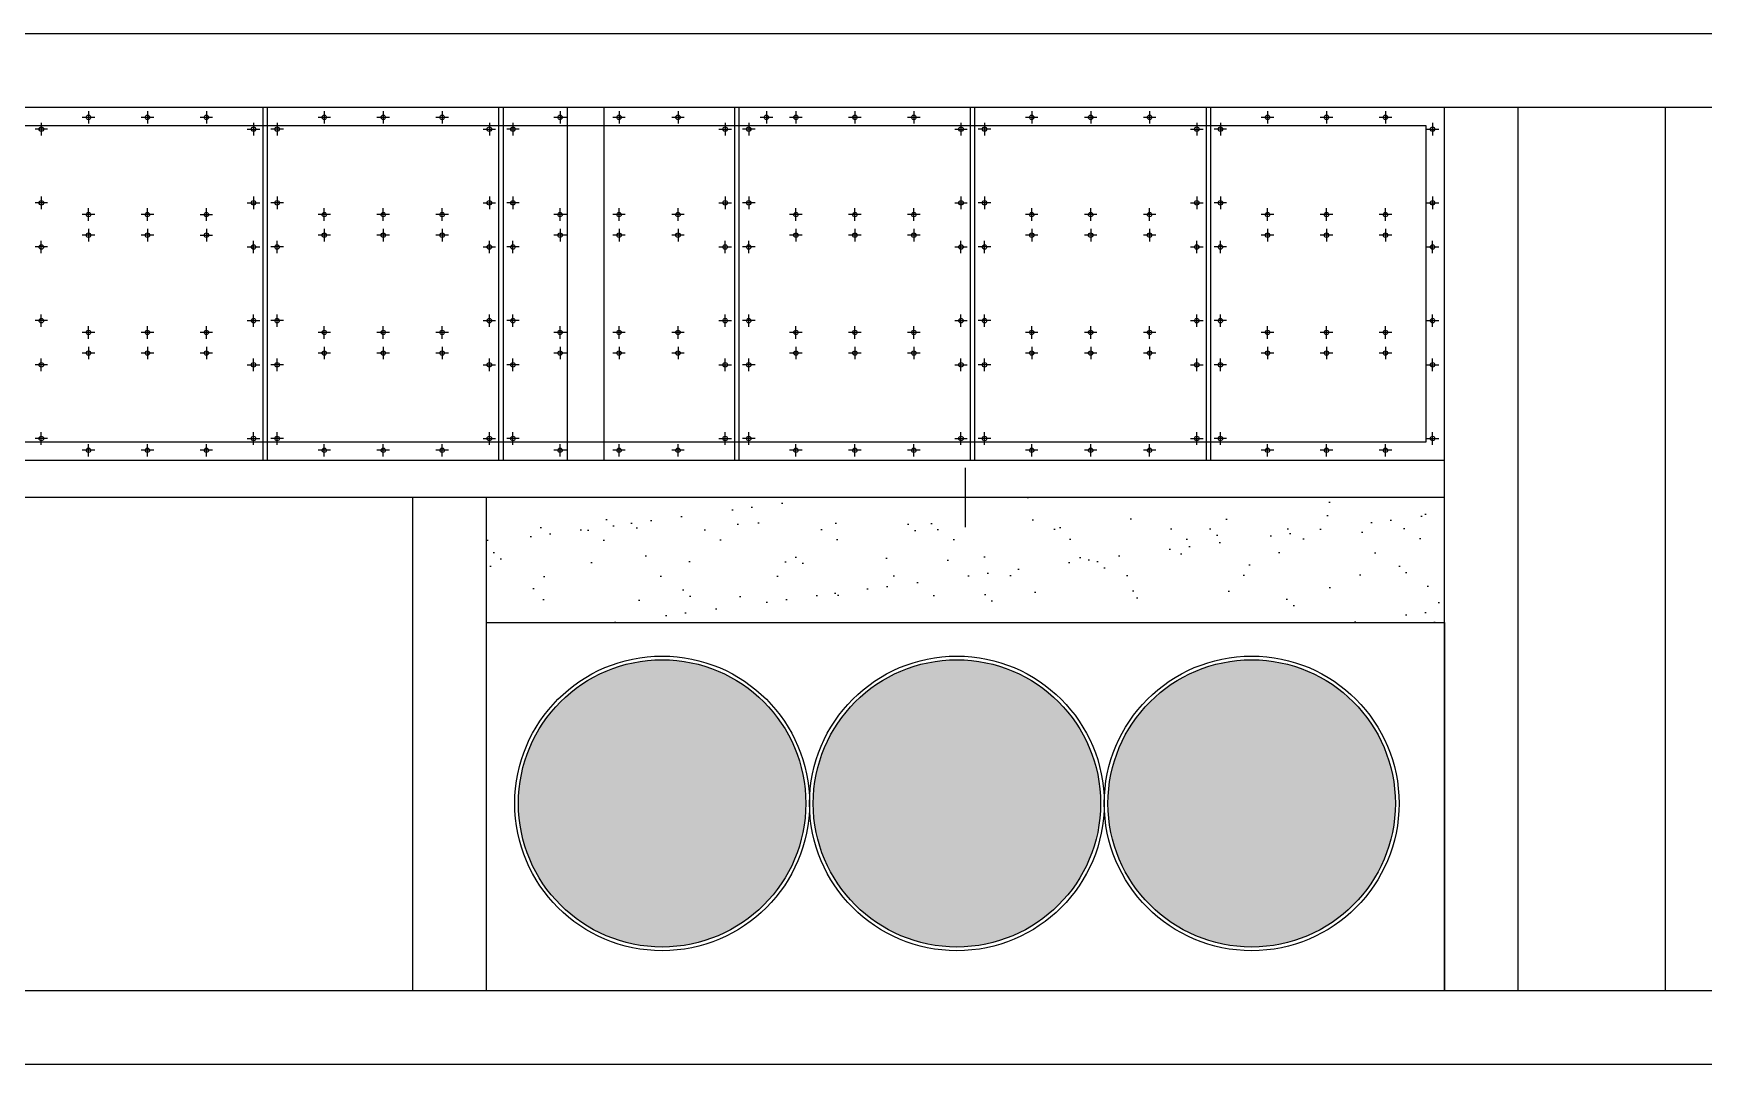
# Model space of a CAD drawing. Header units: millimetres. Extents: x 108070 to 108876, y 12470 to 12955.
# Drawn here: x 108667.46 to 108673.13, y 12572.46 to 12575.96 of the extents above; entities that cross this region are included whole.
import ezdxf

# ---------------------------------------------------------------- set-up
doc = ezdxf.new("R2010")
doc.units = ezdxf.units.MM
doc.header["$LTSCALE"] = 10
doc.layers.add('@-交通信号', color=7, linetype='CONTINUOUS')

# ---------------------------------------------------------------- blocks, each defined once
blk = doc.blocks.new('A$C5901063C')
at = {"layer": '@-交通信号', "ltscale": 3}
h = blk.add_hatch(dxfattribs=at)
h.set_pattern_fill('AR-SAND', color=256, scale=2, style=0)
h.set_pattern_definition([(37.5, (-342407.754, 33805.865), (-3.200063, 97.882647), [0, -77.216, 0, -86.36, 0, -82.55]), (7.5, (-342407.75, 33805.87), (89.904657, 143.36502), [0, -41.656, 0, -69.596, 0, -26.67]), (327.5, (-342470.24, 33805.865), (158.198474, 0.287437), [0, -25.4, 0, -91.44, 0, -119.38]), (317.5, (-342470.24, 33805.87), (152.71129, 44.585865), [0, -12.7, 0, -59.944, 0, -68.58])])
h.paths.add_polyline_path([(-2950, 6870), (-2950, 6700), (-1650, 6700), (-1650, 6870)])
at = {"layer": '@-交通信号'}
for p, q in [((-8230, 7500), (1350, 7500)), ((-8230, 7400), (150, 7400)), ((-1650, 6200), (-1650, 7400)), ((-1550, 6200), (-1550, 7400)), ((-1350, 6200), (-1350, 7400)), ((-1650, 6920), (-7730, 6920)), ((-1650, 6870), (-7730, 6870)), ((-1650, 6870), (-7730, 6870)), ((-3050, 6200), (-3050, 6870)), ((-2950, 6200), (-2950, 6870)), ((150, 6200), (-7830, 6200)), ((150, 6100), (-7830, 6100))]:
    blk.add_line(p, q, dxfattribs=at)
at = {"layer": '@-交通信号', "ltscale": 0.5}
for p, q in [((-3490, 7394.5), (-3490, 7377.5)), ((-3410, 7394.5), (-3410, 7377.5)), ((-3330, 7394.5), (-3330, 7377.5)), ((-3170, 7394.5), (-3170, 7377.5)), ((-3090, 7394.5), (-3090, 7377.5)), ((-3010, 7394.5), (-3010, 7377.5)), ((-2850, 7394.5), (-2850, 7377.5)), ((-2770, 7394.5), (-2770, 7377.5)), ((-2690, 7394.5), (-2690, 7377.5)), ((-2570, 7394.5), (-2570, 7377.5)), ((-2530, 7394.5), (-2530, 7377.5)), ((-2450, 7394.5), (-2450, 7377.5)), ((-2370, 7394.5), (-2370, 7377.5)), ((-2210, 7394.5), (-2210, 7377.5)), ((-2130, 7394.5), (-2130, 7377.5)), ((-2050, 7394.5), (-2050, 7377.5)), ((-1890, 7394.5), (-1890, 7377.5)), ((-1810, 7394.5), (-1810, 7377.5)), ((-1730, 7394.5), (-1730, 7377.5)), ((-3545.5, 7370), (-3562.5, 7370)), ((-3554, 7378.5), (-3554, 7361.5)), ((-3481.5, 7386), (-3498.5, 7386)), ((-3401.5, 7386), (-3418.5, 7386)), ((-3321.5, 7386), (-3338.5, 7386)), ((-3274.5, 7370), (-3257.5, 7370)), ((-3266, 7378.5), (-3266, 7361.5)), ((-3225.5, 7370), (-3242.5, 7370)), ((-3234, 7378.5), (-3234, 7361.5)), ((-3161.5, 7386), (-3178.5, 7386)), ((-3081.5, 7386), (-3098.5, 7386)), ((-3001.5, 7386), (-3018.5, 7386)), ((-2954.5, 7370), (-2937.5, 7370)), ((-2946, 7378.5), (-2946, 7361.5)), ((-2905.5, 7370), (-2922.5, 7370)), ((-2914, 7378.5), (-2914, 7361.5)), ((-2841.5, 7386), (-2858.5, 7386)), ((-2761.5, 7386), (-2778.5, 7386)), ((-2681.5, 7386), (-2698.5, 7386)), ((-2634.5, 7370), (-2617.5, 7370)), ((-2626, 7378.5), (-2626, 7361.5)), ((-2585.5, 7370), (-2602.5, 7370)), ((-2594, 7378.5), (-2594, 7361.5)), ((-2561.5, 7386), (-2578.5, 7386)), ((-2521.5, 7386), (-2538.5, 7386)), ((-2441.5, 7386), (-2458.5, 7386)), ((-2361.5, 7386), (-2378.5, 7386)), ((-2314.5, 7370), (-2297.5, 7370)), ((-2306, 7378.5), (-2306, 7361.5)), ((-2265.5, 7370), (-2282.5, 7370)), ((-2274, 7378.5), (-2274, 7361.5)), ((-2201.5, 7386), (-2218.5, 7386)), ((-2121.5, 7386), (-2138.5, 7386)), ((-2041.5, 7386), (-2058.5, 7386)), ((-1994.5, 7370), (-1977.5, 7370)), ((-1986, 7378.5), (-1986, 7361.5)), ((-1945.5, 7370), (-1962.5, 7370)), ((-1954, 7378.5), (-1954, 7361.5)), ((-1881.5, 7386), (-1898.5, 7386)), ((-1801.5, 7386), (-1818.5, 7386)), ((-1721.5, 7386), (-1738.5, 7386)), ((-1674.5, 7370), (-1657.5, 7370)), ((-1666, 7378.5), (-1666, 7361.5)), ((-3554, 7278.5), (-3554, 7261.5)), ((-3266, 7278.5), (-3266, 7261.5)), ((-3234, 7278.5), (-3234, 7261.5)), ((-2946, 7278.5), (-2946, 7261.5)), ((-2914, 7278.5), (-2914, 7261.5)), ((-2626, 7278.5), (-2626, 7261.5)), ((-2594, 7278.5), (-2594, 7261.5)), ((-2306, 7278.5), (-2306, 7261.5)), ((-2274, 7278.5), (-2274, 7261.5)), ((-1986, 7278.5), (-1986, 7261.5)), ((-1954, 7278.5), (-1954, 7261.5)), ((-1666, 7278.5), (-1666, 7261.5)), ((-3545.5, 7270), (-3562.5, 7270)), ((-3481.5, 7254), (-3498.5, 7254)), ((-3490, 7245.5), (-3490, 7262.5)), ((-3401.5, 7254), (-3418.5, 7254)), ((-3410, 7245.5), (-3410, 7262.5)), ((-3338.5, 7254), (-3321.5, 7254)), ((-3330, 7245.5), (-3330, 7262.5)), ((-3274.5, 7270), (-3257.5, 7270)), ((-3225.5, 7270), (-3242.5, 7270)), ((-3161.5, 7254), (-3178.5, 7254)), ((-3170, 7245.5), (-3170, 7262.5)), ((-3081.5, 7254), (-3098.5, 7254)), ((-3090, 7245.5), (-3090, 7262.5)), ((-3001.5, 7254), (-3018.5, 7254)), ((-3010, 7245.5), (-3010, 7262.5)), ((-2954.5, 7270), (-2937.5, 7270)), ((-2905.5, 7270), (-2922.5, 7270)), ((-2841.5, 7254), (-2858.5, 7254)), ((-2850, 7245.5), (-2850, 7262.5)), ((-2761.5, 7254), (-2778.5, 7254)), ((-2770, 7245.5), (-2770, 7262.5)), ((-2681.5, 7254), (-2698.5, 7254)), ((-2690, 7245.5), (-2690, 7262.5)), ((-2634.5, 7270), (-2617.5, 7270)), ((-2585.5, 7270), (-2602.5, 7270)), ((-2521.5, 7254), (-2538.5, 7254)), ((-2530, 7245.5), (-2530, 7262.5)), ((-2441.5, 7254), (-2458.5, 7254)), ((-2450, 7245.5), (-2450, 7262.5)), ((-2361.5, 7254), (-2378.5, 7254)), ((-2370, 7245.5), (-2370, 7262.5)), ((-2314.5, 7270), (-2297.5, 7270)), ((-2265.5, 7270), (-2282.5, 7270)), ((-2201.5, 7254), (-2218.5, 7254)), ((-2210, 7245.5), (-2210, 7262.5)), ((-2121.5, 7254), (-2138.5, 7254)), ((-2130, 7245.5), (-2130, 7262.5)), ((-2041.5, 7254), (-2058.5, 7254)), ((-2050, 7245.5), (-2050, 7262.5)), ((-1994.5, 7270), (-1977.5, 7270)), ((-1945.5, 7270), (-1962.5, 7270)), ((-1881.5, 7254), (-1898.5, 7254)), ((-1890, 7245.5), (-1890, 7262.5)), ((-1801.5, 7254), (-1818.5, 7254)), ((-1810, 7245.5), (-1810, 7262.5)), ((-1721.5, 7254), (-1738.5, 7254)), ((-1730, 7245.5), (-1730, 7262.5)), ((-1674.5, 7270), (-1657.5, 7270)), ((-3490, 7234.5), (-3490, 7217.5)), ((-3410, 7234.5), (-3410, 7217.5)), ((-3330, 7234.5), (-3330, 7217.5)), ((-3170, 7234.5), (-3170, 7217.5)), ((-3090, 7234.5), (-3090, 7217.5)), ((-3010, 7234.5), (-3010, 7217.5)), ((-2850, 7234.5), (-2850, 7217.5)), ((-2770, 7234.5), (-2770, 7217.5)), ((-2690, 7234.5), (-2690, 7217.5)), ((-2530, 7234.5), (-2530, 7217.5)), ((-2450, 7234.5), (-2450, 7217.5)), ((-2370, 7234.5), (-2370, 7217.5)), ((-2210, 7234.5), (-2210, 7217.5)), ((-2130, 7234.5), (-2130, 7217.5)), ((-2050, 7234.5), (-2050, 7217.5)), ((-1890, 7234.5), (-1890, 7217.5)), ((-1810, 7234.5), (-1810, 7217.5)), ((-1730, 7234.5), (-1730, 7217.5)), ((-3545.5, 7210), (-3562.5, 7210)), ((-3554, 7201.5), (-3554, 7218.5)), ((-3481.5, 7226), (-3498.5, 7226)), ((-3401.5, 7226), (-3418.5, 7226)), ((-3338.5, 7226), (-3321.5, 7226)), ((-3274.5, 7210), (-3257.5, 7210)), ((-3266, 7201.5), (-3266, 7218.5)), ((-3225.5, 7210), (-3242.5, 7210)), ((-3234, 7201.5), (-3234, 7218.5)), ((-3161.5, 7226), (-3178.5, 7226)), ((-3081.5, 7226), (-3098.5, 7226)), ((-3001.5, 7226), (-3018.5, 7226)), ((-2954.5, 7210), (-2937.5, 7210)), ((-2946, 7201.5), (-2946, 7218.5)), ((-2905.5, 7210), (-2922.5, 7210)), ((-2914, 7201.5), (-2914, 7218.5)), ((-2841.5, 7226), (-2858.5, 7226)), ((-2761.5, 7226), (-2778.5, 7226)), ((-2681.5, 7226), (-2698.5, 7226)), ((-2634.5, 7210), (-2617.5, 7210)), ((-2626, 7201.5), (-2626, 7218.5)), ((-2585.5, 7210), (-2602.5, 7210)), ((-2594, 7201.5), (-2594, 7218.5)), ((-2521.5, 7226), (-2538.5, 7226)), ((-2441.5, 7226), (-2458.5, 7226)), ((-2361.5, 7226), (-2378.5, 7226)), ((-2314.5, 7210), (-2297.5, 7210)), ((-2306, 7201.5), (-2306, 7218.5)), ((-2265.5, 7210), (-2282.5, 7210)), ((-2274, 7201.5), (-2274, 7218.5)), ((-2201.5, 7226), (-2218.5, 7226)), ((-2121.5, 7226), (-2138.5, 7226)), ((-2041.5, 7226), (-2058.5, 7226)), ((-1994.5, 7210), (-1977.5, 7210)), ((-1986, 7201.5), (-1986, 7218.5)), ((-1945.5, 7210), (-1962.5, 7210)), ((-1954, 7201.5), (-1954, 7218.5)), ((-1881.5, 7226), (-1898.5, 7226)), ((-1801.5, 7226), (-1818.5, 7226)), ((-1721.5, 7226), (-1738.5, 7226)), ((-1674.5, 7210), (-1657.5, 7210)), ((-1666, 7201.5), (-1666, 7218.5)), ((-3554, 7101.5), (-3554, 7118.5)), ((-3266, 7101.5), (-3266, 7118.5)), ((-3234, 7101.5), (-3234, 7118.5)), ((-2946, 7101.5), (-2946, 7118.5)), ((-2914, 7101.5), (-2914, 7118.5)), ((-2626, 7101.5), (-2626, 7118.5)), ((-2594, 7101.5), (-2594, 7118.5)), ((-2306, 7101.5), (-2306, 7118.5)), ((-2274, 7101.5), (-2274, 7118.5)), ((-1986, 7101.5), (-1986, 7118.5)), ((-1954, 7101.5), (-1954, 7118.5)), ((-1666, 7101.5), (-1666, 7118.5)), ((-3545.5, 7110), (-3562.5, 7110)), ((-3490, 7085.5), (-3490, 7102.5)), ((-3410, 7085.5), (-3410, 7102.5)), ((-3330, 7085.5), (-3330, 7102.5)), ((-3274.5, 7110), (-3257.5, 7110)), ((-3225.5, 7110), (-3242.5, 7110)), ((-3170, 7085.5), (-3170, 7102.5)), ((-3090, 7085.5), (-3090, 7102.5)), ((-3010, 7085.5), (-3010, 7102.5)), ((-2954.5, 7110), (-2937.5, 7110)), ((-2905.5, 7110), (-2922.5, 7110)), ((-2850, 7085.5), (-2850, 7102.5)), ((-2770, 7085.5), (-2770, 7102.5)), ((-2690, 7085.5), (-2690, 7102.5)), ((-2634.5, 7110), (-2617.5, 7110)), ((-2585.5, 7110), (-2602.5, 7110)), ((-2530, 7085.5), (-2530, 7102.5)), ((-2450, 7085.5), (-2450, 7102.5)), ((-2370, 7085.5), (-2370, 7102.5)), ((-2314.5, 7110), (-2297.5, 7110)), ((-2265.5, 7110), (-2282.5, 7110)), ((-2210, 7085.5), (-2210, 7102.5)), ((-2130, 7085.5), (-2130, 7102.5)), ((-2050, 7085.5), (-2050, 7102.5)), ((-1994.5, 7110), (-1977.5, 7110)), ((-1945.5, 7110), (-1962.5, 7110)), ((-1890, 7085.5), (-1890, 7102.5)), ((-1810, 7085.5), (-1810, 7102.5)), ((-1730, 7085.5), (-1730, 7102.5)), ((-1674.5, 7110), (-1657.5, 7110)), ((-3481.5, 7094), (-3498.5, 7094)), ((-3490, 7074.5), (-3490, 7057.5)), ((-3401.5, 7094), (-3418.5, 7094)), ((-3410, 7074.5), (-3410, 7057.5)), ((-3321.5, 7094), (-3338.5, 7094)), ((-3330, 7074.5), (-3330, 7057.5)), ((-3161.5, 7094), (-3178.5, 7094)), ((-3170, 7074.5), (-3170, 7057.5)), ((-3081.5, 7094), (-3098.5, 7094)), ((-3090, 7074.5), (-3090, 7057.5)), ((-3001.5, 7094), (-3018.5, 7094)), ((-3010, 7074.5), (-3010, 7057.5)), ((-2841.5, 7094), (-2858.5, 7094)), ((-2850, 7074.5), (-2850, 7057.5)), ((-2761.5, 7094), (-2778.5, 7094)), ((-2770, 7074.5), (-2770, 7057.5)), ((-2681.5, 7094), (-2698.5, 7094)), ((-2690, 7074.5), (-2690, 7057.5)), ((-2521.5, 7094), (-2538.5, 7094)), ((-2530, 7074.5), (-2530, 7057.5)), ((-2441.5, 7094), (-2458.5, 7094)), ((-2450, 7074.5), (-2450, 7057.5)), ((-2361.5, 7094), (-2378.5, 7094)), ((-2370, 7074.5), (-2370, 7057.5)), ((-2201.5, 7094), (-2218.5, 7094)), ((-2210, 7074.5), (-2210, 7057.5)), ((-2121.5, 7094), (-2138.5, 7094)), ((-2130, 7074.5), (-2130, 7057.5)), ((-2041.5, 7094), (-2058.5, 7094)), ((-2050, 7074.5), (-2050, 7057.5)), ((-1881.5, 7094), (-1898.5, 7094)), ((-1890, 7074.5), (-1890, 7057.5)), ((-1801.5, 7094), (-1818.5, 7094)), ((-1810, 7074.5), (-1810, 7057.5)), ((-1721.5, 7094), (-1738.5, 7094)), ((-1730, 7074.5), (-1730, 7057.5)), ((-3545.5, 7050), (-3562.5, 7050)), ((-3554, 7041.5), (-3554, 7058.5)), ((-3481.5, 7066), (-3498.5, 7066)), ((-3401.5, 7066), (-3418.5, 7066)), ((-3321.5, 7066), (-3338.5, 7066)), ((-3274.5, 7050), (-3257.5, 7050)), ((-3266, 7041.5), (-3266, 7058.5)), ((-3225.5, 7050), (-3242.5, 7050)), ((-3234, 7041.5), (-3234, 7058.5)), ((-3161.5, 7066), (-3178.5, 7066)), ((-3081.5, 7066), (-3098.5, 7066)), ((-3001.5, 7066), (-3018.5, 7066)), ((-2954.5, 7050), (-2937.5, 7050)), ((-2946, 7041.5), (-2946, 7058.5)), ((-2905.5, 7050), (-2922.5, 7050)), ((-2914, 7041.5), (-2914, 7058.5)), ((-2841.5, 7066), (-2858.5, 7066)), ((-2761.5, 7066), (-2778.5, 7066)), ((-2681.5, 7066), (-2698.5, 7066)), ((-2634.5, 7050), (-2617.5, 7050)), ((-2626, 7041.5), (-2626, 7058.5)), ((-2585.5, 7050), (-2602.5, 7050)), ((-2594, 7041.5), (-2594, 7058.5)), ((-2521.5, 7066), (-2538.5, 7066)), ((-2441.5, 7066), (-2458.5, 7066)), ((-2361.5, 7066), (-2378.5, 7066)), ((-2314.5, 7050), (-2297.5, 7050)), ((-2306, 7041.5), (-2306, 7058.5)), ((-2265.5, 7050), (-2282.5, 7050)), ((-2274, 7041.5), (-2274, 7058.5)), ((-2201.5, 7066), (-2218.5, 7066)), ((-2121.5, 7066), (-2138.5, 7066)), ((-2041.5, 7066), (-2058.5, 7066)), ((-1994.5, 7050), (-1977.5, 7050)), ((-1986, 7041.5), (-1986, 7058.5)), ((-1945.5, 7050), (-1962.5, 7050)), ((-1954, 7041.5), (-1954, 7058.5)), ((-1881.5, 7066), (-1898.5, 7066)), ((-1801.5, 7066), (-1818.5, 7066)), ((-1721.5, 7066), (-1738.5, 7066)), ((-1674.5, 7050), (-1657.5, 7050)), ((-1666, 7041.5), (-1666, 7058.5)), ((-3554, 6941.5), (-3554, 6958.5)), ((-3266, 6941.5), (-3266, 6958.5)), ((-3234, 6941.5), (-3234, 6958.5)), ((-2946, 6941.5), (-2946, 6958.5)), ((-2914, 6941.5), (-2914, 6958.5)), ((-2626, 6941.5), (-2626, 6958.5)), ((-2594, 6941.5), (-2594, 6958.5)), ((-2306, 6941.5), (-2306, 6958.5)), ((-2274, 6941.5), (-2274, 6958.5)), ((-1986, 6941.5), (-1986, 6958.5)), ((-1954, 6941.5), (-1954, 6958.5)), ((-1666, 6941.5), (-1666, 6958.5)), ((-3545.5, 6950), (-3562.5, 6950)), ((-3490, 6925.5), (-3490, 6942.5)), ((-3410, 6925.5), (-3410, 6942.5)), ((-3330, 6925.5), (-3330, 6942.5)), ((-3274.5, 6950), (-3257.5, 6950)), ((-3225.5, 6950), (-3242.5, 6950)), ((-3170, 6925.5), (-3170, 6942.5)), ((-3090, 6925.5), (-3090, 6942.5)), ((-3010, 6925.5), (-3010, 6942.5)), ((-2954.5, 6950), (-2937.5, 6950)), ((-2905.5, 6950), (-2922.5, 6950)), ((-2850, 6925.5), (-2850, 6942.5)), ((-2770, 6925.5), (-2770, 6942.5)), ((-2690, 6925.5), (-2690, 6942.5)), ((-2634.5, 6950), (-2617.5, 6950)), ((-2585.5, 6950), (-2602.5, 6950)), ((-2530, 6925.5), (-2530, 6942.5)), ((-2450, 6925.5), (-2450, 6942.5)), ((-2370, 6925.5), (-2370, 6942.5)), ((-2314.5, 6950), (-2297.5, 6950)), ((-2265.5, 6950), (-2282.5, 6950)), ((-2210, 6925.5), (-2210, 6942.5)), ((-2130, 6925.5), (-2130, 6942.5)), ((-2050, 6925.5), (-2050, 6942.5)), ((-1994.5, 6950), (-1977.5, 6950)), ((-1945.5, 6950), (-1962.5, 6950)), ((-1890, 6925.5), (-1890, 6942.5)), ((-1810, 6925.5), (-1810, 6942.5)), ((-1730, 6925.5), (-1730, 6942.5)), ((-1674.5, 6950), (-1657.5, 6950)), ((-3481.5, 6934), (-3498.5, 6934)), ((-3401.5, 6934), (-3418.5, 6934)), ((-3321.5, 6934), (-3338.5, 6934)), ((-3161.5, 6934), (-3178.5, 6934)), ((-3081.5, 6934), (-3098.5, 6934)), ((-3001.5, 6934), (-3018.5, 6934)), ((-2841.5, 6934), (-2858.5, 6934)), ((-2761.5, 6934), (-2778.5, 6934)), ((-2681.5, 6934), (-2698.5, 6934)), ((-2521.5, 6934), (-2538.5, 6934)), ((-2441.5, 6934), (-2458.5, 6934)), ((-2361.5, 6934), (-2378.5, 6934)), ((-2201.5, 6934), (-2218.5, 6934)), ((-2121.5, 6934), (-2138.5, 6934)), ((-2041.5, 6934), (-2058.5, 6934)), ((-1881.5, 6934), (-1898.5, 6934)), ((-1801.5, 6934), (-1818.5, 6934)), ((-1721.5, 6934), (-1738.5, 6934)), ((-2300, 6829.6), (-2300, 6910.4))]:
    blk.add_line(p, q, dxfattribs=at)
at = {"layer": '@-交通信号', "ltscale": 20}
for p, q in [((-3253, 6920), (-3253, 7400)), ((-3247, 6920), (-3247, 7400)), ((-2933, 6920), (-2933, 7400)), ((-2927, 6920), (-2927, 7400)), ((-2840, 6920), (-2840, 7400)), ((-2790, 6920), (-2790, 7400)), ((-2613, 6920), (-2613, 7400)), ((-2607, 6920), (-2607, 7400)), ((-2293, 6920), (-2293, 7400)), ((-2287, 6920), (-2287, 7400)), ((-1973, 6920), (-1973, 7400)), ((-1967, 6920), (-1967, 7400))]:
    blk.add_line(p, q, dxfattribs=at)
blk.add_lwpolyline([(-7705, 7375), (-1675, 7375), (-1675, 6945), (-7705, 6945)], close=True, dxfattribs=at)
at = {"layer": '@-交通信号'}
blk.add_lwpolyline([(-2950, 6700), (-1650, 6700), (-1650, 6200), (-2950, 6200)], close=True, dxfattribs=at)
for centre in [(-3490, 7386), (-3410, 7386), (-3330, 7386), (-3170, 7386), (-3090, 7386), (-3010, 7386), (-2850, 7386), (-2770, 7386), (-2690, 7386), (-2570, 7386), (-2530, 7386), (-2450, 7386), (-2370, 7386), (-2210, 7386), (-2130, 7386), (-2050, 7386), (-1890, 7386), (-1810, 7386), (-1730, 7386), (-3554, 7370), (-3266, 7370), (-3234, 7370), (-2946, 7370), (-2914, 7370), (-2626, 7370), (-2594, 7370), (-2306, 7370), (-2274, 7370), (-1986, 7370), (-1954, 7370), (-1666, 7370), (-3554, 7270), (-3490, 7254), (-3410, 7254), (-3330, 7254), (-3266, 7270), (-3234, 7270), (-3170, 7254), (-3090, 7254), (-3010, 7254), (-2946, 7270), (-2914, 7270), (-2850, 7254), (-2770, 7254), (-2690, 7254), (-2626, 7270), (-2594, 7270), (-2530, 7254), (-2450, 7254), (-2370, 7254), (-2306, 7270), (-2274, 7270), (-2210, 7254), (-2130, 7254), (-2050, 7254), (-1986, 7270), (-1954, 7270), (-1890, 7254), (-1810, 7254), (-1730, 7254), (-1666, 7270), (-3554, 7210), (-3490, 7226), (-3410, 7226), (-3330, 7226), (-3266, 7210), (-3234, 7210), (-3170, 7226), (-3090, 7226), (-3010, 7226), (-2946, 7210), (-2914, 7210), (-2850, 7226), (-2770, 7226), (-2690, 7226), (-2626, 7210), (-2594, 7210), (-2530, 7226), (-2450, 7226), (-2370, 7226), (-2306, 7210), (-2274, 7210), (-2210, 7226), (-2130, 7226), (-2050, 7226), (-1986, 7210), (-1954, 7210), (-1890, 7226), (-1810, 7226), (-1730, 7226), (-1666, 7210), (-3554, 7110), (-3490, 7094), (-3410, 7094), (-3330, 7094), (-3266, 7110), (-3234, 7110), (-3170, 7094), (-3090, 7094), (-3010, 7094), (-2946, 7110), (-2914, 7110), (-2850, 7094), (-2770, 7094), (-2690, 7094), (-2626, 7110), (-2594, 7110), (-2530, 7094), (-2450, 7094), (-2370, 7094), (-2306, 7110), (-2274, 7110), (-2210, 7094), (-2130, 7094), (-2050, 7094), (-1986, 7110), (-1954, 7110), (-1890, 7094), (-1810, 7094), (-1730, 7094), (-1666, 7110), (-3554, 7050), (-3490, 7066), (-3410, 7066), (-3330, 7066), (-3266, 7050), (-3234, 7050), (-3170, 7066), (-3090, 7066), (-3010, 7066), (-2946, 7050), (-2914, 7050), (-2850, 7066), (-2770, 7066), (-2690, 7066), (-2626, 7050), (-2594, 7050), (-2530, 7066), (-2450, 7066), (-2370, 7066), (-2306, 7050), (-2274, 7050), (-2210, 7066), (-2130, 7066), (-2050, 7066), (-1986, 7050), (-1954, 7050), (-1890, 7066), (-1810, 7066), (-1730, 7066), (-1666, 7050), (-3554, 6950), (-3490, 6934), (-3410, 6934), (-3330, 6934), (-3266, 6950), (-3234, 6950), (-3170, 6934), (-3090, 6934), (-3010, 6934), (-2946, 6950), (-2914, 6950), (-2850, 6934), (-2770, 6934), (-2690, 6934), (-2626, 6950), (-2594, 6950), (-2530, 6934), (-2450, 6934), (-2370, 6934), (-2306, 6950), (-2274, 6950), (-2210, 6934), (-2130, 6934), (-2050, 6934), (-1986, 6950), (-1954, 6950), (-1890, 6934), (-1810, 6934), (-1730, 6934), (-1666, 6950)]:
    blk.add_circle(centre, 3, dxfattribs=at)
blk = doc.blocks.new('A$C08010E67')
at = {"layer": '@-交通信号'}
for color, points in [(1, [(0.0125, 0.5, 1), (0.9875, 0.5, 1)]), (2, [(1.9875, 0.5, 1), (1.0125, 0.5, 1)]), (3, [(2.9875, 0.5, 1), (2.0125, 0.5, 1)])]:
    blk.add_hatch(color=color, dxfattribs=at).paths.add_polyline_path(points)
for centre, radius in [((0.5, 0.5), 0.5), ((0.5, 0.5), 0.4875), ((1.5, 0.5), 0.5), ((1.5, 0.5), 0.4875), ((2.5, 0.5), 0.5), ((2.5, 0.5), 0.4875)]:
    blk.add_circle(centre, radius, dxfattribs=at)

msp = doc.modelspace()

# ---------------------------------------------------------------- block references
at = {"layer": '@-交通信号', "xscale": 0.002500000016880222, "yscale": 0.002500000016880222, "zscale": 0.002500000016880222}
msp.add_blockref('A$C5901063C', (108676.3764, 12557.2063), dxfattribs=at)
at = {"layer": '@-交通信号'}
msp.add_blockref('A$C08010E67', (108669.0976, 12572.8428), dxfattribs=at)

doc.saveas('drawing.dxf')
